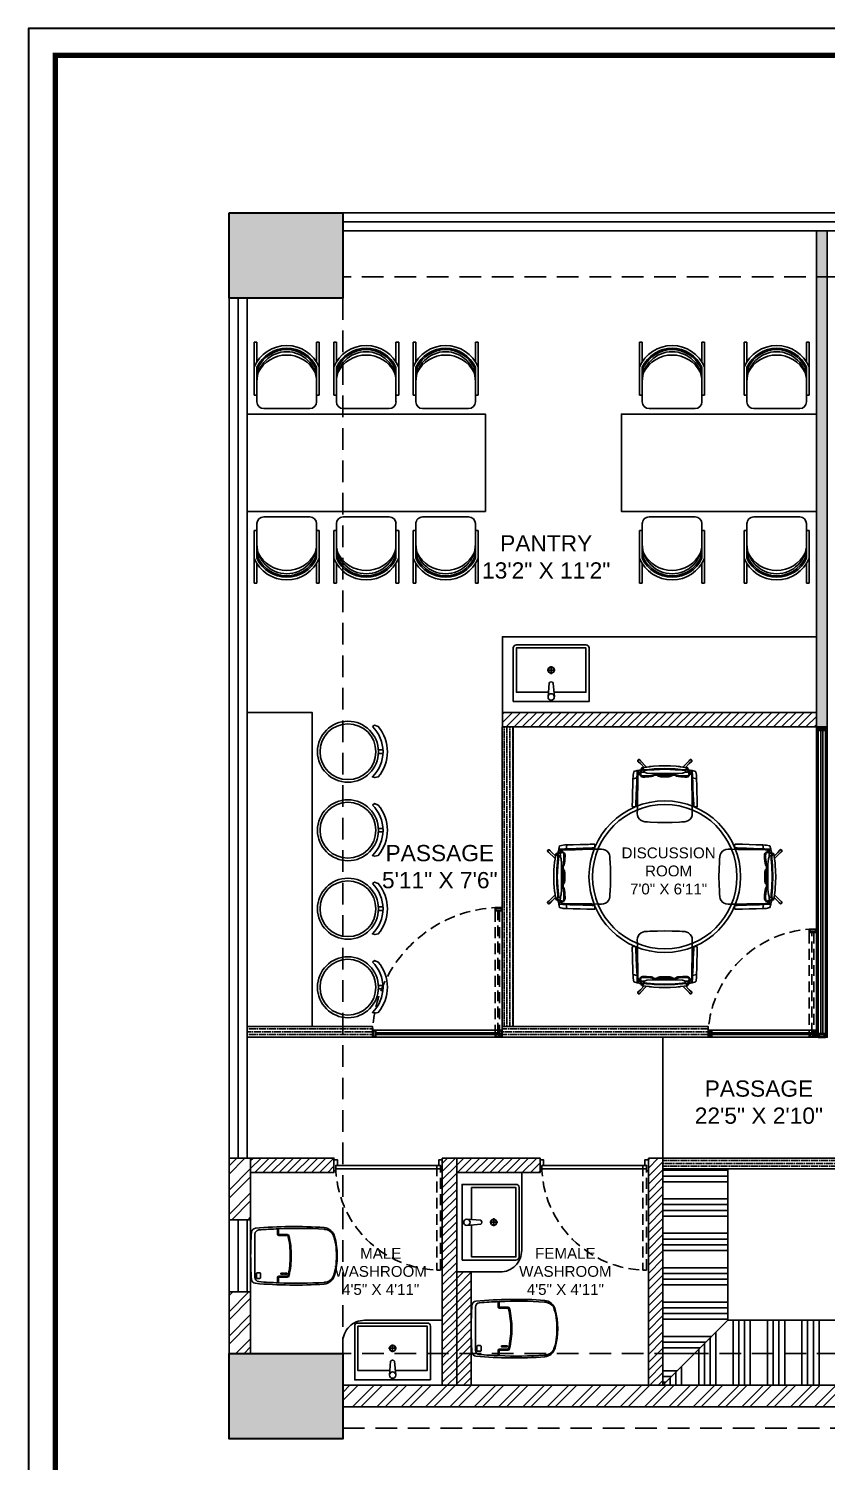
# Model space of a CAD drawing. Header units: inches. Extents: x -1805 to -919, y 1140 to 1766.
# Drawn here: x -1804.8 to -1583.9, y 1369.2 to 1766.2 of the extents above; entities that cross this region are included whole.
import ezdxf

# ---------------------------------------------------------------- set-up
doc = ezdxf.new("R2010")
doc.units = ezdxf.units.IN
doc.linetypes.add('( Dashed )', pattern=[0.75, 0.5, -0.25])
doc.linetypes.add('( Hidden )', pattern=[0.375, 0.25, -0.125])
for name, color, linetype in [('.', 252, 'Continuous'), ('I- Beam', 1, '( Hidden )'), ('I- Doors', 161, 'Continuous'), ('I- Furniture', 42, 'Continuous'), ('I- Glass', 4, 'Continuous'), ('I- Partitions', 42, 'Continuous'), ('I- Sanitary Fixtures', 252, 'Continuous'), ('I- Text', 251, 'Continuous'), ('I- Tile Granite', 102, 'Continuous'), ('I- WAll', 251, 'Continuous'), ('I- Window', 140, 'Continuous')]:
    doc.layers.add(name, color=color, linetype=linetype)
doc.layers.add('I- Column', color=1, linetype='Continuous', lineweight=30)
doc.layers.add('I- Name Plate', color=250, linetype='Continuous', true_color=0x333333)
doc.styles.get("Standard").update_dxf_attribs({"font": 'arial.ttf'})
pattern_1 = [(45, (-977.828, 0), (-3.367596, 3.367596), []), (45, (-975.583, 0), (-3.367596, 3.367596), [])]
pattern_2 = [(45, (-977.8282, 0), (-1.122532, 1.122532), [])]
pattern_3 = [(90, (-977.8282, 0), (-0.79375, 1.3890625), [1.984375, -0.396875, 0, -0.396875])]
pattern_4 = [(180, (-977.8282, 0), (-1.3890625, -0.79375), [1.984375, -0.396875, 0, -0.396875])]

# ---------------------------------------------------------------- blocks, each defined once
blk = doc.blocks.new('canteen chairs')
at = {"layer": 'I- Furniture'}
for p, q in [((26.77, 1187.67, 0), (26.77, 1173.04, 0)), ((27.52, 1187.67, 0), (26.77, 1187.67, 0)), ((27.52, 1187.67, 0), (27.52, 1182.2, 0)), ((44.02, 1187.67, 0), (44.02, 1182.2, 0)), ((44.77, 1187.67, 0), (44.02, 1187.67, 0)), ((44.77, 1187.67, 0), (44.77, 1173.04, 0)), ((27.52, 1180.76, 0), (27.52, 1171.17, 0)), ((27.9, 1179.26, 0), (27.52, 1179.26, 0)), ((27.9, 1180.76, 0), (27.9, 1179.26, 0)), ((43.65, 1180.76, 0), (43.65, 1179.26, 0)), ((43.65, 1179.26, 0), (44.02, 1179.26, 0)), ((44.02, 1180.76, 0), (44.02, 1171.17, 0)), ((27.52, 1173.04, 0), (26.77, 1173.04, 0)), ((44.77, 1173.04, 0), (44.02, 1173.04, 0)), ((42.15, 1169.29, 0), (29.4, 1169.29, 0))]:
    blk.add_line(p, q, dxfattribs=at)
for centre, radius, start, end in [((35.77, 1177.01, 0), 9.75, 22.6199, 157.3801), ((35.77, 1176.9, 0), 9.11, 25.0576, 154.9424), ((35.77, 1176.81, 0), 8.25, 0, 180), ((35.77, 1176.83, 0), 8.8, 26.481, 153.519), ((35.77, 1175.34, 0), 8.8, 26.481, 153.519), ((29.4, 1171.17, 0), 1.88, 180, 270), ((42.15, 1171.17, 0), 1.88, 270, 0)]:
    blk.add_arc(centre, radius, start, end, dxfattribs=at)
blk = doc.blocks.new('High chair')
at = {"layer": 'I- Furniture', "elevation": 0}
for points in [[(63.25, 1185.19, -0.423227), (82.85, 1185.19), (83.15, 1186.17), (82.85, 1187.48, 0.361278), (63.25, 1187.48), (62.65, 1185.97)], [(72.37, 1189.32), (73.05, 1189.33), (73.73, 1189.32), (73.73, 1187.53, 0.028565), (72.37, 1187.53)]]:
    blk.add_lwpolyline(points, format="xyb", close=True, dxfattribs=at)
at = {"layer": 'I- Furniture'}
for radius in [11.87, 10.87]:
    blk.add_circle((73.05, 1175.68, 0), radius, dxfattribs=at)
blk = doc.blocks.new('Basin')
at = {"layer": 'I- Sanitary Fixtures'}
for p, q in [((-622.29, 1592.35, 0), (-622.29, 1590.16, 0)), ((-623.39, 1591.26, 0), (-621.2, 1591.26, 0))]:
    blk.add_line(p, q, dxfattribs=at)
at = {"layer": 'I- Sanitary Fixtures', "elevation": 0}
blk.add_lwpolyline([(-611.79, 1582.51), (-611.79, 1597.38, 0.414214), (-612.67, 1598.26), (-631.92, 1598.26, 0.414214), (-632.79, 1597.38), (-632.79, 1582.51)], format="xyb", close=True, dxfattribs=at)
blk.add_lwpolyline([(-621.52, 1585.13), (-612.67, 1585.13), (-612.67, 1597.38), (-631.92, 1597.38), (-631.92, 1585.13), (-623.06, 1585.13)], dxfattribs=at)
blk.add_lwpolyline([(-621.42, 1583.82), (-621.72, 1587.65, 0.579816), (-622.86, 1587.65), (-623.17, 1583.82)], format="xyb", dxfattribs=at)
at = {"layer": 'I- Sanitary Fixtures'}
blk.add_circle((-622.29, 1583.82, 0), 0.875, dxfattribs=at)
at = {"layer": 'I- Sanitary Fixtures', "extrusion": (0, 0, -1)}
for major_axis, start_param, end_param in [((-0.619, -0.619), 5.497787, 11.780972), ((-0.541, 0.541), 3.926991, 10.210176)]:
    blk.add_ellipse((-622.29, 1591.26, 0), major_axis=major_axis, ratio=1, start_param=start_param, end_param=end_param, dxfattribs=at)
blk = doc.blocks.new('Chair')
at = {"layer": 'I- Furniture', "elevation": 0}
for points in [[(-201.951, 1576.528), (-201.956, 1576.53), (-201.958, 1576.536), (-201.959, 1576.54), (-201.961, 1576.552), (-201.962, 1576.593), (-201.962, 1576.644), (-201.964, 1576.706), (-201.964, 1576.741), (-201.964, 1576.784), (-201.965, 1576.832), (-201.966, 1576.866), (-201.964, 1576.883), (-201.958, 1576.899), (-201.948, 1576.913), (-201.934, 1576.925), (-201.919, 1576.932), (-201.903, 1576.936), (-201.879, 1576.937), (-201.858, 1576.939), (-201.796, 1576.941), (-201.733, 1576.943), (-201.671, 1576.941), (-201.608, 1576.939), (-201.588, 1576.937), (-201.563, 1576.936), (-201.547, 1576.932), (-201.533, 1576.925), (-201.518, 1576.913), (-201.509, 1576.899), (-201.503, 1576.883), (-201.501, 1576.866), (-201.502, 1576.832), (-201.502, 1576.784), (-201.502, 1576.741), (-201.503, 1576.706), (-201.505, 1576.644), (-201.505, 1576.593), (-201.506, 1576.552), (-201.508, 1576.54), (-201.509, 1576.536), (-201.511, 1576.53), (-201.516, 1576.528)], [(-201.968, 1576.565), (-201.97, 1576.6), (-201.972, 1576.651), (-201.974, 1576.711), (-201.978, 1576.788), (-201.978, 1576.806), (-201.979, 1576.807), (-201.984, 1576.809), (-201.988, 1576.81), (-201.993, 1576.81), (-201.998, 1576.81), (-202.003, 1576.809), (-202.007, 1576.807), (-202.008, 1576.807), (-202.008, 1576.806), (-202.008, 1576.804), (-202.008, 1576.797), (-202.008, 1576.789), (-202.008, 1576.784), (-202.007, 1576.769), (-202.007, 1576.757), (-202.007, 1576.743), (-202.005, 1576.686), (-202.004, 1576.627), (-202.002, 1576.576), (-202.002, 1576.574), (-202.002, 1576.573), (-202.001, 1576.573)], [(-201.499, 1576.565), (-201.497, 1576.6), (-201.495, 1576.651), (-201.493, 1576.711), (-201.489, 1576.788), (-201.488, 1576.806), (-201.488, 1576.807), (-201.483, 1576.809), (-201.478, 1576.81), (-201.474, 1576.81), (-201.469, 1576.81), (-201.464, 1576.809), (-201.46, 1576.807), (-201.459, 1576.807), (-201.459, 1576.806), (-201.459, 1576.804), (-201.459, 1576.797), (-201.459, 1576.789), (-201.459, 1576.784), (-201.459, 1576.769), (-201.46, 1576.757), (-201.46, 1576.743), (-201.462, 1576.686), (-201.463, 1576.627), (-201.464, 1576.576), (-201.465, 1576.574), (-201.465, 1576.573), (-201.465, 1576.573)], [(-201.933, 1576.497), (-201.943, 1576.499), (-201.949, 1576.501), (-201.966, 1576.504), (-201.994, 1576.512), (-201.995, 1576.513), (-202.001, 1576.543), (-202.001, 1576.556), (-202.002, 1576.573), (-202.001, 1576.573), (-201.969, 1576.566), (-201.968, 1576.565), (-201.968, 1576.56), (-201.966, 1576.554), (-201.963, 1576.549), (-201.96, 1576.547)], [(-201.534, 1576.497), (-201.523, 1576.499), (-201.518, 1576.501), (-201.501, 1576.504), (-201.473, 1576.512), (-201.472, 1576.513), (-201.466, 1576.543), (-201.465, 1576.556), (-201.465, 1576.573), (-201.466, 1576.573), (-201.498, 1576.566), (-201.499, 1576.565), (-201.499, 1576.56), (-201.5, 1576.554), (-201.504, 1576.549), (-201.507, 1576.547)], [(-201.968, 1576.56), (-201.967, 1576.538), (-201.966, 1576.512), (-201.966, 1576.507), (-201.966, 1576.505), (-201.968, 1576.505), (-201.968, 1576.505)], [(-201.96, 1576.503), (-201.957, 1576.509), (-201.955, 1576.514), (-201.952, 1576.525), (-201.948, 1576.532), (-201.947, 1576.532), (-201.946, 1576.53), (-201.944, 1576.525), (-201.929, 1576.485), (-201.926, 1576.48), (-201.924, 1576.479), (-201.922, 1576.48), (-201.92, 1576.483), (-201.918, 1576.486), (-201.916, 1576.489), (-201.912, 1576.496), (-201.909, 1576.497), (-201.903, 1576.497), (-201.894, 1576.497), (-201.883, 1576.496), (-201.866, 1576.494), (-201.822, 1576.49), (-201.809, 1576.489), (-201.734, 1576.487)], [(-201.887, 1576.474), (-201.945, 1576.415), (-201.948, 1576.413), (-201.95, 1576.413), (-201.953, 1576.413), (-201.955, 1576.413), (-201.957, 1576.415), (-201.959, 1576.417), (-201.96, 1576.42), (-201.96, 1576.422), (-201.959, 1576.425), (-201.958, 1576.427), (-201.939, 1576.445), (-201.908, 1576.477)], [(-201.734, 1576.492), (-201.822, 1576.496), (-201.881, 1576.501), (-201.903, 1576.502), (-201.91, 1576.502), (-201.912, 1576.501), (-201.917, 1576.492), (-201.921, 1576.487), (-201.924, 1576.485), (-201.926, 1576.485), (-201.929, 1576.49), (-201.943, 1576.526), (-201.948, 1576.534), (-201.95, 1576.533), (-201.952, 1576.525)], [(-201.815, 1576.529), (-201.815, 1576.529), (-201.815, 1576.534), (-201.815, 1576.534), (-201.82, 1576.537), (-201.825, 1576.539), (-201.829, 1576.541), (-201.843, 1576.544), (-201.853, 1576.545), (-201.879, 1576.547), (-201.897, 1576.548), (-201.908, 1576.548), (-201.925, 1576.547), (-201.93, 1576.546), (-201.94, 1576.543), (-201.942, 1576.542), (-201.939, 1576.536), (-201.936, 1576.527), (-201.932, 1576.515), (-201.928, 1576.503), (-201.925, 1576.494)], [(-201.815, 1576.534), (-201.818, 1576.538), (-201.825, 1576.544), (-201.834, 1576.55), (-201.845, 1576.553), (-201.868, 1576.555), (-201.887, 1576.557), (-201.903, 1576.558), (-201.917, 1576.558), (-201.923, 1576.557), (-201.928, 1576.555), (-201.933, 1576.553), (-201.936, 1576.55), (-201.939, 1576.547), (-201.941, 1576.544), (-201.941, 1576.543)], [(-201.931, 1576.516), (-201.912, 1576.518), (-201.9, 1576.519)], [(-201.914, 1576.498), (-201.921, 1576.492), (-201.922, 1576.491), (-201.923, 1576.491), (-201.924, 1576.492), (-201.925, 1576.493)], [(-201.543, 1576.479), (-201.601, 1576.471), (-201.608, 1576.47), (-201.612, 1576.469), (-201.62, 1576.469), (-201.637, 1576.467), (-201.685, 1576.464), (-201.733, 1576.463), (-201.782, 1576.464), (-201.83, 1576.467), (-201.847, 1576.469), (-201.855, 1576.469), (-201.859, 1576.47), (-201.865, 1576.471), (-201.924, 1576.479)], [(-201.911, 1576.504), (-201.909, 1576.51), (-201.9, 1576.519), (-201.884, 1576.525), (-201.84, 1576.529), (-201.815, 1576.529), (-201.804, 1576.529), (-201.768, 1576.529), (-201.734, 1576.529)], [(-201.822, 1576.542), (-201.809, 1576.541)], [(-201.809, 1576.541), (-201.807, 1576.541), (-201.803, 1576.542), (-201.796, 1576.545)], [(-201.805, 1576.534), (-201.796, 1576.545), (-201.792, 1576.548), (-201.785, 1576.552), (-201.775, 1576.554), (-201.767, 1576.555), (-201.762, 1576.555), (-201.733, 1576.555), (-201.704, 1576.555), (-201.7, 1576.555), (-201.692, 1576.554), (-201.682, 1576.552), (-201.675, 1576.548), (-201.671, 1576.545), (-201.662, 1576.534)], [(-201.804, 1576.529), (-201.805, 1576.534), (-201.79, 1576.539), (-201.777, 1576.541), (-201.733, 1576.543), (-201.69, 1576.541), (-201.676, 1576.539), (-201.662, 1576.534), (-201.662, 1576.529)], [(-201.733, 1576.492), (-201.645, 1576.496), (-201.586, 1576.501), (-201.564, 1576.502), (-201.557, 1576.502), (-201.555, 1576.501), (-201.549, 1576.492), (-201.546, 1576.487), (-201.543, 1576.485), (-201.541, 1576.485), (-201.538, 1576.49), (-201.524, 1576.526), (-201.519, 1576.534), (-201.517, 1576.533), (-201.515, 1576.525)], [(-201.507, 1576.503), (-201.51, 1576.509), (-201.512, 1576.514), (-201.514, 1576.525), (-201.518, 1576.532), (-201.52, 1576.532), (-201.521, 1576.53), (-201.523, 1576.525), (-201.538, 1576.485), (-201.541, 1576.48), (-201.543, 1576.479), (-201.544, 1576.48), (-201.547, 1576.483), (-201.549, 1576.486), (-201.551, 1576.489), (-201.555, 1576.496), (-201.557, 1576.497), (-201.564, 1576.497), (-201.573, 1576.497), (-201.583, 1576.496), (-201.601, 1576.494), (-201.645, 1576.49), (-201.658, 1576.489), (-201.733, 1576.487)], [(-201.556, 1576.504), (-201.557, 1576.51), (-201.567, 1576.519), (-201.583, 1576.525), (-201.626, 1576.529), (-201.652, 1576.529), (-201.662, 1576.529), (-201.699, 1576.529), (-201.733, 1576.529)], [(-201.658, 1576.541), (-201.66, 1576.541), (-201.664, 1576.542), (-201.671, 1576.545)], [(-201.644, 1576.542), (-201.658, 1576.541)], [(-201.652, 1576.529), (-201.652, 1576.529), (-201.651, 1576.534), (-201.651, 1576.534), (-201.646, 1576.537), (-201.641, 1576.539), (-201.638, 1576.541), (-201.623, 1576.544), (-201.614, 1576.545), (-201.588, 1576.547), (-201.569, 1576.548), (-201.559, 1576.548), (-201.542, 1576.547), (-201.537, 1576.546), (-201.527, 1576.543), (-201.525, 1576.542), (-201.527, 1576.536), (-201.531, 1576.527), (-201.534, 1576.515), (-201.539, 1576.503), (-201.542, 1576.494)], [(-201.651, 1576.534), (-201.648, 1576.538), (-201.642, 1576.544), (-201.633, 1576.55), (-201.621, 1576.553), (-201.599, 1576.555), (-201.579, 1576.557), (-201.564, 1576.558), (-201.55, 1576.558), (-201.544, 1576.557), (-201.539, 1576.555), (-201.534, 1576.553), (-201.531, 1576.55), (-201.528, 1576.547), (-201.526, 1576.544), (-201.525, 1576.543)], [(-201.58, 1576.474), (-201.522, 1576.415), (-201.518, 1576.413), (-201.517, 1576.413), (-201.514, 1576.413), (-201.512, 1576.413), (-201.509, 1576.415), (-201.508, 1576.417), (-201.507, 1576.42), (-201.507, 1576.422), (-201.508, 1576.425), (-201.509, 1576.427), (-201.528, 1576.445), (-201.558, 1576.477)], [(-201.536, 1576.516), (-201.555, 1576.518), (-201.567, 1576.519)], [(-201.549, 1576.494), (-201.546, 1576.492), (-201.545, 1576.491), (-201.544, 1576.491), (-201.543, 1576.492), (-201.542, 1576.493)], [(-201.499, 1576.56), (-201.5, 1576.538), (-201.501, 1576.512), (-201.501, 1576.507), (-201.501, 1576.505), (-201.499, 1576.505), (-201.499, 1576.505)], [(-201.938, 1576.422), (-201.939, 1576.42), (-201.942, 1576.416), (-201.944, 1576.413), (-201.946, 1576.411), (-201.95, 1576.41), (-201.953, 1576.41), (-201.956, 1576.411), (-201.959, 1576.413), (-201.961, 1576.416), (-201.962, 1576.419), (-201.962, 1576.423), (-201.961, 1576.426), (-201.959, 1576.429), (-201.956, 1576.431), (-201.951, 1576.434)], [(-201.529, 1576.422), (-201.527, 1576.42), (-201.525, 1576.416), (-201.523, 1576.413), (-201.52, 1576.411), (-201.517, 1576.41), (-201.514, 1576.41), (-201.51, 1576.411), (-201.508, 1576.413), (-201.506, 1576.416), (-201.505, 1576.419), (-201.505, 1576.423), (-201.506, 1576.426), (-201.508, 1576.429), (-201.511, 1576.431), (-201.516, 1576.434)]]:
    blk.add_lwpolyline(points, dxfattribs=at)
blk = doc.blocks.new('WC')
at = {"layer": 'I- Sanitary Fixtures', "elevation": 0}
for points in [[(-827.84, 1462.76, 0.0169), (-827.62, 1456.24, 0.368917), (-826.54, 1455.14, 0.03929), (-807.49, 1454.93, 0.312937), (-804.59, 1457.43, 0.139853), (-804.59, 1468.09, 0.312937), (-807.49, 1470.6, 0.03929), (-826.54, 1470.39, 0.368917), (-827.62, 1469.29, 0.0169)], [(-826.66, 1462.76), (-826.66, 1468.74, -0.389506), (-825.58, 1469.92, -0.01351), (-820.14, 1470.24, -0.030984), (-807.49, 1470.11, -0.000732), (-807.19, 1470.08, -0.219238), (-805.07, 1468.77, -0.098597), (-804.1, 1462.76, -0.098597), (-805.07, 1456.76, -0.219238), (-807.19, 1455.45, -0.000732), (-807.49, 1455.41, -0.030984), (-820.14, 1455.28, -0.01351), (-825.58, 1455.61, -0.389506), (-826.66, 1456.79)], [(-825.28, 1456.52, 0.414214), (-825.08, 1456.72), (-825.08, 1457.85, 0.414214), (-825.28, 1458.05), (-826.06, 1458.05, 0.414214), (-826.26, 1457.85), (-826.26, 1456.72, 0.414214), (-826.06, 1456.52)]]:
    blk.add_lwpolyline(points, format="xyb", close=True, dxfattribs=at)
for points in [[(-820.41, 1470.24), (-820.41, 1468.75, 0.414214), (-820.09, 1468.43), (-817.69, 1468.43, -0.348217), (-817.5, 1468.28, -0.057678), (-816.86, 1462.76, -0.057678), (-817.5, 1457.25, -0.348217), (-817.69, 1457.09), (-820.09, 1457.09, 0.414214), (-820.41, 1456.78), (-820.41, 1455.29)], [(-820.13, 1455.28), (-820.13, 1456.78, -0.414214), (-820.09, 1456.82), (-817.69, 1456.82, 0.348217), (-817.23, 1457.18, 0.057678), (-816.58, 1462.76, 0.057678), (-817.23, 1468.34, 0.348217), (-817.69, 1468.71), (-820.09, 1468.71, -0.414214), (-820.13, 1468.75), (-820.13, 1470.24)]]:
    blk.add_lwpolyline(points, format="xyb", dxfattribs=at)
for points in [[(-819.48, 1457.95), (-819.26, 1457.95), (-819.26, 1457.72), (-819.48, 1457.72)], [(-819.13, 1457.95), (-818.9, 1457.95), (-818.9, 1457.72), (-819.13, 1457.72)], [(-818.77, 1457.95), (-818.55, 1457.95), (-818.55, 1457.72), (-818.77, 1457.72)], [(-818.41, 1457.95), (-818.19, 1457.95), (-818.19, 1457.72), (-818.41, 1457.72)], [(-818.06, 1457.95), (-817.83, 1457.95), (-817.83, 1457.72), (-818.06, 1457.72)]]:
    blk.add_lwpolyline(points, close=True, dxfattribs=at)

msp = doc.modelspace()

# ---------------------------------------------------------------- hatches: boundary and pattern name
at = {"layer": '.', "transparency": 33554623}
h = msp.add_hatch(dxfattribs=at)
h.set_pattern_fill('ANSI36', color=42, scale=0.25, angle=45)
h.set_pattern_definition(pattern_3)
h.paths.add_polyline_path([(-1586.652, 1572.722), (-1583.652, 1572.722), (-1583.652, 1710.16), (-1586.652, 1710.16)])
h = msp.add_hatch(dxfattribs=at)
h.set_pattern_fill('ANSI36', color=42, scale=0.25, angle=45)
h.set_pattern_definition(pattern_3)
h.paths.add_polyline_path([(-1673.652, 1572.722), (-1670.652, 1572.722), (-1670.652, 1489.722), (-1673.652, 1489.722)])
h = msp.add_hatch(dxfattribs=at)
h.set_pattern_fill('ANSI36', color=42, scale=0.25, angle=135)
h.set_pattern_definition(pattern_4)
h.paths.add_polyline_path([(-1709.652, 1486.722), (-1744.353, 1486.722), (-1744.353, 1489.722), (-1709.652, 1489.722)])
h = msp.add_hatch(dxfattribs=at)
h.set_pattern_fill('ANSI36', color=42, scale=0.25, angle=135)
h.set_pattern_definition(pattern_4)
h.paths.add_polyline_path([(-1616.652, 1486.722), (-1673.652, 1486.722), (-1673.652, 1489.722), (-1616.652, 1489.722)])
h = msp.add_hatch(dxfattribs=at)
h.set_pattern_fill('ANSI36', color=42, scale=0.25, angle=135)
h.set_pattern_definition(pattern_4)
h.paths.add_polyline_path([(-1629.197, 1453.246), (-1574.954, 1453.246), (-1574.954, 1450.246), (-1629.197, 1450.246)])
at = {"layer": '.', "transparency": 33554687}
h = msp.add_hatch(dxfattribs=at)
h.set_pattern_fill('ANSI34', color=42, scale=0.5, angle=135)
h.set_pattern_definition([(180, (0, 84.624), (-9e-16, -9.525), []), (180, (-1.5875, 86.212), (-9e-16, -9.525), []), (180, (-3.175, 87.799), (-9e-16, -9.525), []), (180, (-4.7625, 89.387), (-9e-16, -9.525), [])])
h.paths.add_polyline_path([(-1611.197, 1450.246), (-1629.197, 1450.246), (-1629.197, 1390.308), (-1611.197, 1408.308)])
h.paths.add_polyline_path([(-1475.712, 1450.246), (-1493.712, 1450.246), (-1493.712, 1408.308), (-1475.712, 1396.149)])
h = msp.add_hatch(dxfattribs=at)
h.set_pattern_fill('ANSI34', color=42, scale=0.5, angle=45)
h.set_pattern_definition([(90, (0, 84.624), (-9.525, 0), []), (90, (1.5875, 86.212), (-9.525, 0), []), (90, (3.175, 87.799), (-9.525, 0), []), (90, (4.7625, 89.387), (-9.525, 0), [])])
h.paths.add_polyline_path([(-1493.712, 1408.308), (-1611.197, 1408.308), (-1629.197, 1390.308), (-1509.081, 1390.308), (-1509.081, 1396.149), (-1475.712, 1396.149)])
at = {"true_color": 0x636466, "transparency": 33554687}
h = msp.add_hatch(dxfattribs=at)
h.set_pattern_fill('ANSI31', color=251, scale=0.5)
h.set_pattern_definition(pattern_2)
h.paths.add_polyline_path([(-1673.62, 1576.722), (-1586.652, 1576.722), (-1586.652, 1572.722), (-1673.62, 1572.722)])
h = msp.add_hatch(dxfattribs=at)
h.set_pattern_fill('ANSI32', color=251, scale=0.5)
h.set_pattern_definition(pattern_1)
h.paths.add_polyline_path([(-1749.353, 1453.246), (-1743.353, 1453.246), (-1743.353, 1436.183), (-1749.353, 1436.183)])
h = msp.add_hatch(dxfattribs=at)
h.set_pattern_fill('ANSI31', color=251, scale=0.5)
h.set_pattern_definition(pattern_2)
h.paths.add_polyline_path([(-1743.353, 1453.246), (-1720.275, 1453.246), (-1720.275, 1449.246), (-1743.353, 1449.246)])
h = msp.add_hatch(dxfattribs=at)
h.set_pattern_fill('ANSI31', color=251, scale=0.5)
h.set_pattern_definition(pattern_2)
h.paths.add_polyline_path([(-1690.275, 1453.246), (-1686.275, 1453.246), (-1686.275, 1390.308), (-1690.275, 1390.308)])
h = msp.add_hatch(dxfattribs=at)
h.set_pattern_fill('ANSI31', color=251, scale=0.5)
h.set_pattern_definition(pattern_2)
h.paths.add_polyline_path([(-1686.275, 1453.246), (-1663.197, 1453.246), (-1663.197, 1449.246), (-1686.275, 1449.246)])
h = msp.add_hatch(dxfattribs=at)
h.set_pattern_fill('ANSI31', color=251, scale=0.5)
h.set_pattern_definition(pattern_2)
h.paths.add_polyline_path([(-1633.197, 1453.246), (-1629.197, 1453.246), (-1629.197, 1390.308), (-1633.197, 1390.308)])
h = msp.add_hatch(dxfattribs=at)
h.set_pattern_fill('ANSI31', color=251, scale=0.5)
h.set_pattern_definition(pattern_2)
h.paths.add_polyline_path([(-1686.275, 1390.308), (-1682.275, 1390.308), (-1682.275, 1421.711), (-1686.275, 1421.711)])
h = msp.add_hatch(dxfattribs=at)
h.set_pattern_fill('ANSI32', color=251, scale=0.5)
h.set_pattern_definition(pattern_1)
h.paths.add_polyline_path([(-1749.353, 1399.119), (-1743.353, 1399.119), (-1743.353, 1416.183), (-1749.353, 1416.183)])
h = msp.add_hatch(dxfattribs=at)
h.set_pattern_fill('ANSI32', color=251, scale=0.5)
h.set_pattern_definition(pattern_1)
h.paths.add_polyline_path([(-1717.81, 1390.308), (-1509.081, 1390.308), (-1509.081, 1384.308), (-1717.81, 1384.308)])
at = {"layer": 'I- Furniture', "true_color": 0x939598, "transparency": 33554687}
h = msp.add_hatch(color=252, dxfattribs=at)
h.dxf.hatch_style = 1
h.paths.add_polyline_path([(-1749.353, 1715.16), (-1717.81, 1715.16), (-1717.81, 1691.538), (-1749.353, 1691.538)])
h = msp.add_hatch(color=252, dxfattribs=at)
h.dxf.hatch_style = 1
h.paths.add_polyline_path([(-1749.353, 1399.119), (-1717.81, 1399.119), (-1717.81, 1375.497), (-1749.353, 1375.497)])

# ---------------------------------------------------------------- linework, layer by layer
at = {"layer": 'I- Beam', "ltscale": 24, "elevation": 0}
for points in [[(-1717.81, 1715.16), (-1481.546, 1715.16), (-1481.546, 1697.432), (-1717.81, 1697.432)], [(-1717.81, 1399.119), (-1749.353, 1399.119), (-1749.353, 1691.538), (-1717.81, 1691.538)], [(-1103.514, 1399.13), (-1717.81, 1399.119), (-1717.81, 1378.415), (-1103.514, 1378.426)]]:
    msp.add_lwpolyline(points, close=True, dxfattribs=at)
at = {"layer": 'I- Column', "elevation": 0}
for points in [[(-1749.353, 1715.16), (-1717.81, 1715.16), (-1717.81, 1691.538), (-1749.353, 1691.538)], [(-1749.353, 1399.119), (-1717.81, 1399.119), (-1717.81, 1375.497), (-1749.353, 1375.497)]]:
    msp.add_lwpolyline(points, close=True, dxfattribs=at)
at = {"layer": 'I- Doors', "elevation": 0}
for points in [[(-1719.775, 1449.746), (-1720.275, 1449.746), (-1720.275, 1452.746), (-1719.275, 1452.747), (-1719.275, 1451.246), (-1719.775, 1451.246)], [(-1719.775, 1450.246), (-1690.775, 1450.246), (-1690.775, 1451.246), (-1719.775, 1451.246)], [(-1690.775, 1449.746), (-1690.275, 1449.746), (-1690.275, 1452.746), (-1691.275, 1452.747), (-1691.275, 1451.246), (-1690.775, 1451.246)], [(-1662.697, 1449.746), (-1663.197, 1449.746), (-1663.197, 1452.746), (-1662.197, 1452.747), (-1662.197, 1451.246), (-1662.697, 1451.246)], [(-1662.697, 1450.246), (-1633.697, 1450.246), (-1633.697, 1451.246), (-1662.697, 1451.246)], [(-1633.697, 1449.746), (-1633.197, 1449.746), (-1633.197, 1452.746), (-1634.197, 1452.747), (-1634.197, 1451.246), (-1633.697, 1451.246)]]:
    msp.add_lwpolyline(points, close=True, dxfattribs=at)
at = {"layer": 'I- Doors', "linetype": '( Hidden )', "ltscale": 12, "elevation": 0}
for points in [[(-1690.775, 1422.246), (-1690.775, 1451.246), (-1691.775, 1451.246), (-1691.775, 1422.246)], [(-1633.697, 1422.246), (-1633.697, 1451.246), (-1634.697, 1451.246), (-1634.697, 1422.246)]]:
    msp.add_lwpolyline(points, close=True, dxfattribs=at)
at = {"layer": 'I- Doors', "linetype": '( Hidden )', "ltscale": 12}
for centre in [(-1690.775, 1451.246, 0), (-1633.697, 1451.246, 0)]:
    msp.add_arc(centre, 29, 180, 270, dxfattribs=at)
at = {"layer": 'I- Furniture'}
msp.add_line((-1611.197, 1408.308, 0), (-1629.197, 1390.308, 0), dxfattribs=at)
at = {"layer": 'I- Furniture', "elevation": 0}
for points in [[(-1744.353, 1632.416), (-1678.353, 1632.416), (-1678.353, 1659.416), (-1744.353, 1659.416)], [(-1586.652, 1632.416), (-1640.652, 1632.416), (-1640.652, 1659.416), (-1586.652, 1659.416)], [(-1744.353, 1489.722), (-1726.353, 1489.722), (-1726.353, 1576.722), (-1744.353, 1576.722)], [(-1629.197, 1390.308), (-1509.081, 1390.308), (-1509.081, 1396.149), (-1475.712, 1396.149), (-1475.712, 1450.246), (-1493.712, 1450.246), (-1493.712, 1408.308), (-1611.197, 1408.308), (-1611.197, 1450.246), (-1629.197, 1450.246)]]:
    msp.add_lwpolyline(points, close=True, dxfattribs=at)
at = {"layer": 'I- Furniture'}
for radius in [21, 20]:
    msp.add_circle((-1628.652, 1531.222, 0), radius, dxfattribs=at)
at = {"layer": 'I- Glass', "color": 251, "lineweight": 30, "true_color": 0x636466, "elevation": 0}
for points in [[(-1586.152, 1572.722), (-1584.152, 1572.722), (-1584.152, 1571.722), (-1586.152, 1571.722)], [(-1585.902, 1572.472), (-1584.402, 1572.472), (-1584.402, 1571.972), (-1585.902, 1571.972)], [(-1586.152, 1486.722), (-1584.152, 1486.722), (-1584.152, 1487.722), (-1586.152, 1487.722)], [(-1585.902, 1486.972), (-1584.402, 1486.972), (-1584.402, 1487.472), (-1585.902, 1487.472)]]:
    msp.add_lwpolyline(points, close=True, dxfattribs=at)
at = {"layer": 'I- Glass', "color": 251, "true_color": 0x636466, "elevation": 0}
for points in [[(-1584.152, 1571.722), (-1586.152, 1571.722), (-1586.152, 1487.722), (-1584.152, 1487.722)], [(-1708.652, 1488.722), (-1708.652, 1486.722), (-1674.652, 1486.722), (-1674.652, 1488.722)], [(-1615.652, 1488.722), (-1615.652, 1486.722), (-1587.652, 1486.722), (-1587.652, 1488.722)]]:
    msp.add_lwpolyline(points, close=True, dxfattribs=at)
at = {"layer": 'I- Glass', "elevation": 0}
for points in [[(-1585.402, 1571.722), (-1584.902, 1571.722), (-1584.902, 1487.722), (-1585.402, 1487.722)], [(-1708.652, 1487.472), (-1708.652, 1487.972), (-1674.652, 1487.972), (-1674.652, 1487.472)], [(-1615.652, 1487.472), (-1615.652, 1487.972), (-1587.652, 1487.972), (-1587.652, 1487.472)]]:
    msp.add_lwpolyline(points, close=True, dxfattribs=at)
at = {"layer": 'I- Glass', "color": 251, "linetype": '( Dashed )', "ltscale": 6, "true_color": 0x636466, "elevation": 0}
for points in [[(-1675.652, 1522.722), (-1673.652, 1522.722), (-1673.652, 1521.722), (-1675.652, 1521.722)], [(-1673.652, 1521.722), (-1675.652, 1521.722), (-1675.652, 1487.722), (-1673.652, 1487.722)], [(-1675.402, 1522.472), (-1673.902, 1522.472), (-1673.902, 1521.972), (-1675.402, 1521.972)], [(-1588.652, 1516.722), (-1586.652, 1516.722), (-1586.652, 1515.722), (-1588.652, 1515.722)], [(-1588.402, 1516.472), (-1586.902, 1516.472), (-1586.902, 1515.972), (-1588.402, 1515.972)], [(-1586.652, 1515.722), (-1588.652, 1515.722), (-1588.652, 1487.722), (-1586.652, 1487.722)], [(-1709.652, 1486.722), (-1709.652, 1488.722), (-1708.652, 1488.722), (-1708.652, 1486.722)], [(-1673.652, 1486.722), (-1673.652, 1488.722), (-1674.652, 1488.722), (-1674.652, 1486.722)], [(-1616.652, 1486.722), (-1616.652, 1488.722), (-1615.652, 1488.722), (-1615.652, 1486.722)], [(-1586.652, 1486.722), (-1586.652, 1488.722), (-1587.652, 1488.722), (-1587.652, 1486.722)], [(-1709.402, 1486.972), (-1709.402, 1488.472), (-1708.902, 1488.472), (-1708.902, 1486.972)], [(-1675.652, 1486.722), (-1673.652, 1486.722), (-1673.652, 1487.722), (-1675.652, 1487.722)], [(-1675.402, 1486.972), (-1673.902, 1486.972), (-1673.902, 1487.472), (-1675.402, 1487.472)], [(-1673.902, 1486.972), (-1673.902, 1488.472), (-1674.402, 1488.472), (-1674.402, 1486.972)], [(-1616.402, 1486.972), (-1616.402, 1488.472), (-1615.902, 1488.472), (-1615.902, 1486.972)], [(-1588.652, 1486.722), (-1586.652, 1486.722), (-1586.652, 1487.722), (-1588.652, 1487.722)], [(-1588.402, 1486.972), (-1586.902, 1486.972), (-1586.902, 1487.472), (-1588.402, 1487.472)], [(-1586.902, 1486.972), (-1586.902, 1488.472), (-1587.402, 1488.472), (-1587.402, 1486.972)]]:
    msp.add_lwpolyline(points, close=True, dxfattribs=at)
at = {"layer": 'I- Glass', "linetype": '( Dashed )', "ltscale": 6, "elevation": 0}
for points in [[(-1674.902, 1521.722), (-1674.402, 1521.722), (-1674.402, 1487.722), (-1674.902, 1487.722)], [(-1587.902, 1515.722), (-1587.402, 1515.722), (-1587.402, 1487.722), (-1587.902, 1487.722)]]:
    msp.add_lwpolyline(points, close=True, dxfattribs=at)
at = {"layer": 'I- Glass', "linetype": '( Dashed )', "ltscale": 6}
for centre, radius in [((-1673.652, 1486.722, 0), 36), ((-1586.652, 1486.722, 0), 30)]:
    msp.add_arc(centre, radius, 90, 180, dxfattribs=at)
at = {"layer": 'I- Name Plate', "lineweight": 30, "elevation": 0}
msp.add_lwpolyline([(-1804.844, 1140.041), (-919.269, 1140.041), (-919.269, 1766.187), (-1804.844, 1766.187)], close=True, dxfattribs=at)
at = {"layer": 'I- Name Plate', "lineweight": 40, "const_width": 1.473, "elevation": 0}
msp.add_lwpolyline([(-1797.413, 1147.472), (-926.7, 1147.472), (-926.7, 1758.757), (-1797.413, 1758.757)], close=True, dxfattribs=at)
at = {"layer": 'I- Partitions', "elevation": 0}
for points in [[(-1586.652, 1572.722), (-1583.652, 1572.722), (-1583.652, 1710.16), (-1586.652, 1710.16)], [(-1673.652, 1572.722), (-1670.652, 1572.722), (-1670.652, 1489.722), (-1673.652, 1489.722)], [(-1586.652, 1572.722), (-1583.652, 1572.722), (-1583.652, 1486.722), (-1586.652, 1486.722)], [(-1709.652, 1486.722), (-1744.353, 1486.722), (-1744.353, 1489.722), (-1709.652, 1489.722)], [(-1616.652, 1486.722), (-1673.652, 1486.722), (-1673.652, 1489.722), (-1616.652, 1489.722)], [(-1629.197, 1453.246), (-1574.954, 1453.246), (-1574.954, 1450.246), (-1629.197, 1450.246)]]:
    msp.add_lwpolyline(points, close=True, dxfattribs=at)
at = {"layer": 'I- Tile Granite'}
msp.add_line((-1629.197, 1453.246, 0), (-1629.197, 1486.722, 0), dxfattribs=at)
at = {"layer": 'I- Tile Granite', "elevation": 0}
msp.add_lwpolyline([(-1673.62, 1576.722), (-1586.62, 1576.722), (-1586.62, 1597.722), (-1673.62, 1597.722)], close=True, dxfattribs=at)
for points in [[(-1686.275, 1421.711), (-1686.275, 1449.246), (-1668.275, 1449.246), (-1668.275, 1427.711, -0.4142136), (-1674.275, 1421.711)], [(-1717.81, 1390.308), (-1690.275, 1390.308), (-1690.275, 1408.308), (-1711.81, 1408.308, 0.4142136), (-1717.81, 1402.308)]]:
    msp.add_lwpolyline(points, format="xyb", close=True, dxfattribs=at)
at = {"layer": 'I- WAll', "elevation": 0}
for points in [[(-1673.62, 1576.722), (-1586.652, 1576.722), (-1586.652, 1572.722), (-1673.62, 1572.722)], [(-1749.353, 1453.246), (-1743.353, 1453.246), (-1743.353, 1436.183), (-1749.353, 1436.183)], [(-1743.353, 1453.246), (-1720.275, 1453.246), (-1720.275, 1449.246), (-1743.353, 1449.246)], [(-1690.275, 1453.246), (-1686.275, 1453.246), (-1686.275, 1390.308), (-1690.275, 1390.308)], [(-1686.275, 1453.246), (-1663.197, 1453.246), (-1663.197, 1449.246), (-1686.275, 1449.246)], [(-1633.197, 1453.246), (-1629.197, 1453.246), (-1629.197, 1390.308), (-1633.197, 1390.308)], [(-1743.353, 1436.183), (-1749.353, 1436.183), (-1749.353, 1416.183), (-1743.353, 1416.183)], [(-1686.275, 1390.308), (-1682.275, 1390.308), (-1682.275, 1421.711), (-1686.275, 1421.711)], [(-1749.353, 1399.119), (-1743.353, 1399.119), (-1743.353, 1416.183), (-1749.353, 1416.183)], [(-1717.81, 1390.308), (-1509.081, 1390.308), (-1509.081, 1384.308), (-1717.81, 1384.308)]]:
    msp.add_lwpolyline(points, close=True, dxfattribs=at)
at = {"layer": 'I- Window', "ltscale": 5, "transparency": 33554687}
for p, q in [((-1481.546, 1715.16, 0), (-1717.81, 1715.16, 0)), ((-1481.546, 1710.16, 0), (-1717.81, 1710.16, 0)), ((-1749.353, 1453.246, 0), (-1749.353, 1691.538, 0)), ((-1744.353, 1453.246, 0), (-1744.353, 1691.538, 0)), ((-1749.353, 1436.183, 0), (-1749.353, 1416.183, 0)), ((-1744.353, 1436.183, 0), (-1744.353, 1416.183, 0))]:
    msp.add_line(p, q, dxfattribs=at)
at = {"layer": 'I- Window', "color": 254, "linetype": 'Continuous', "ltscale": 5, "transparency": 33554687}
for p, q in [((-1481.546, 1712.66, 0), (-1717.81, 1712.66, 0)), ((-1746.853, 1453.246, 0), (-1746.853, 1691.538, 0)), ((-1746.853, 1436.183, 0), (-1746.853, 1416.183, 0))]:
    msp.add_line(p, q, dxfattribs=at)

# ---------------------------------------------------------------- block references
at = {"layer": 'I- Furniture'}
for name, p in [('canteen chairs', (-1769.127, 491.625)), ('canteen chairs', (-1747.127, 491.625)), ('WC', (-915.513, -36.58, 0)), ('WC', (-854.435, -56.753, 0)), ('Basin', (-1081.751, -190.698))]:
    msp.add_blockref(name, p, dxfattribs=at)
at = {"layer": 'I- Furniture', "xscale": -1}
for name, p in [('canteen chairs', (-1653.579, 491.625)), ('canteen chairs', (-1590.853, 491.625)), ('canteen chairs', (-1561.878, 491.625)), ('Basin', (-2282.411, -2.784))]:
    msp.add_blockref(name, p, dxfattribs=at)
at = {"layer": 'I- Furniture', "xscale": -1, "rotation": 180}
for p in [(-1769.127, 2800.206), (-1747.127, 2800.206)]:
    msp.add_blockref('canteen chairs', p, dxfattribs=at)
at = {"layer": 'I- Furniture'}
for name, p, rotation in [('canteen chairs', (-1653.579, 2800.206), 180), ('canteen chairs', (-1590.853, 2800.206), 180), ('canteen chairs', (-1561.878, 2800.206), 180), ('Basin', (-3267.282, 813.187), 270)]:
    msp.add_blockref(name, p, dxfattribs=dict(at, rotation=rotation))
for name, p, xscale, yscale, zscale, rotation in [('High chair', (-2552.823, 1617.817, 0), 0.7114301996139952, 0.7114301996139952, 0.7114301996139952, 270), ('Chair', (4986.093, 53253.451, 0), -32.78954261174279, 32.78954261174279, 32.78954261174279, 180), ('High chair', (-2552.823, 1596.067, 0), 0.7114301996139952, 0.7114301996139952, 0.7114301996139952, 270), ('Chair', (-53350.881, 8145.968, 0), -32.78954261174279, 32.78954261174279, 32.78954261174279, 270), ('Chair', (50093.577, -5083.523, 0), -32.78954261174279, 32.78954261174279, 32.78954261174279, 90.00000000000088), ('High chair', (-2552.823, 1574.317, 0), 0.7114301996139952, 0.7114301996139952, 0.7114301996139952, 270), ('High chair', (-2552.823, 1552.567, 0), 0.7114301996139952, 0.7114301996139952, 0.7114301996139952, 270)]:
    msp.add_blockref(name, p, dxfattribs=dict(at, xscale=xscale, yscale=yscale, zscale=zscale, rotation=rotation))
at = {"layer": 'I- Furniture', "xscale": -32.78954261174279, "yscale": 32.78954261174279, "zscale": 32.78954261174279}
msp.add_blockref('Chair', (-8243.398, -50191.007, 0), dxfattribs=at)

# ---------------------------------------------------------------- texts
at = {"layer": 'I- Text', "attachment_point": 1}
for s, heights, insert, char_height in [('\\pxqc;PANTRY^J13\'2" X 11\'2"', [-12.098], (-1697.236, 1625.826, 0), 4.5), ('\\pxqc;PASSAGE^J5\'11" X 7\'6"', [-12.172], (-1726.71, 1540.017, 0), 4.5), ('\\pxqc;DISCUSSION \\PROOM^J7\'0" X 6\'11"', [-13.17], (-1663.331, 1539.318, 0), 3), ('\\pxqc;PASSAGE\\P22\'5" X 2\'10"', [-12.172], (-1638.327, 1474.77, 0), 4.5), ('\\pxqc;MALE \\PWASHROOM^J4\'5" X 4\'11"', [-13.117], (-1743.08, 1428.363, 0), 3), ('\\pxqc;FEMALE \\PWASHROOM^J4\'5" X 4\'11"', [-13.117], (-1691.927, 1428.363, 0), 3)]:
    msp.add_mtext_dynamic_manual_height_columns(s, width=71.48649, gutter_width=12.5, heights=heights, dxfattribs=dict(at, insert=insert, char_height=char_height))

doc.saveas('drawing.dxf')
